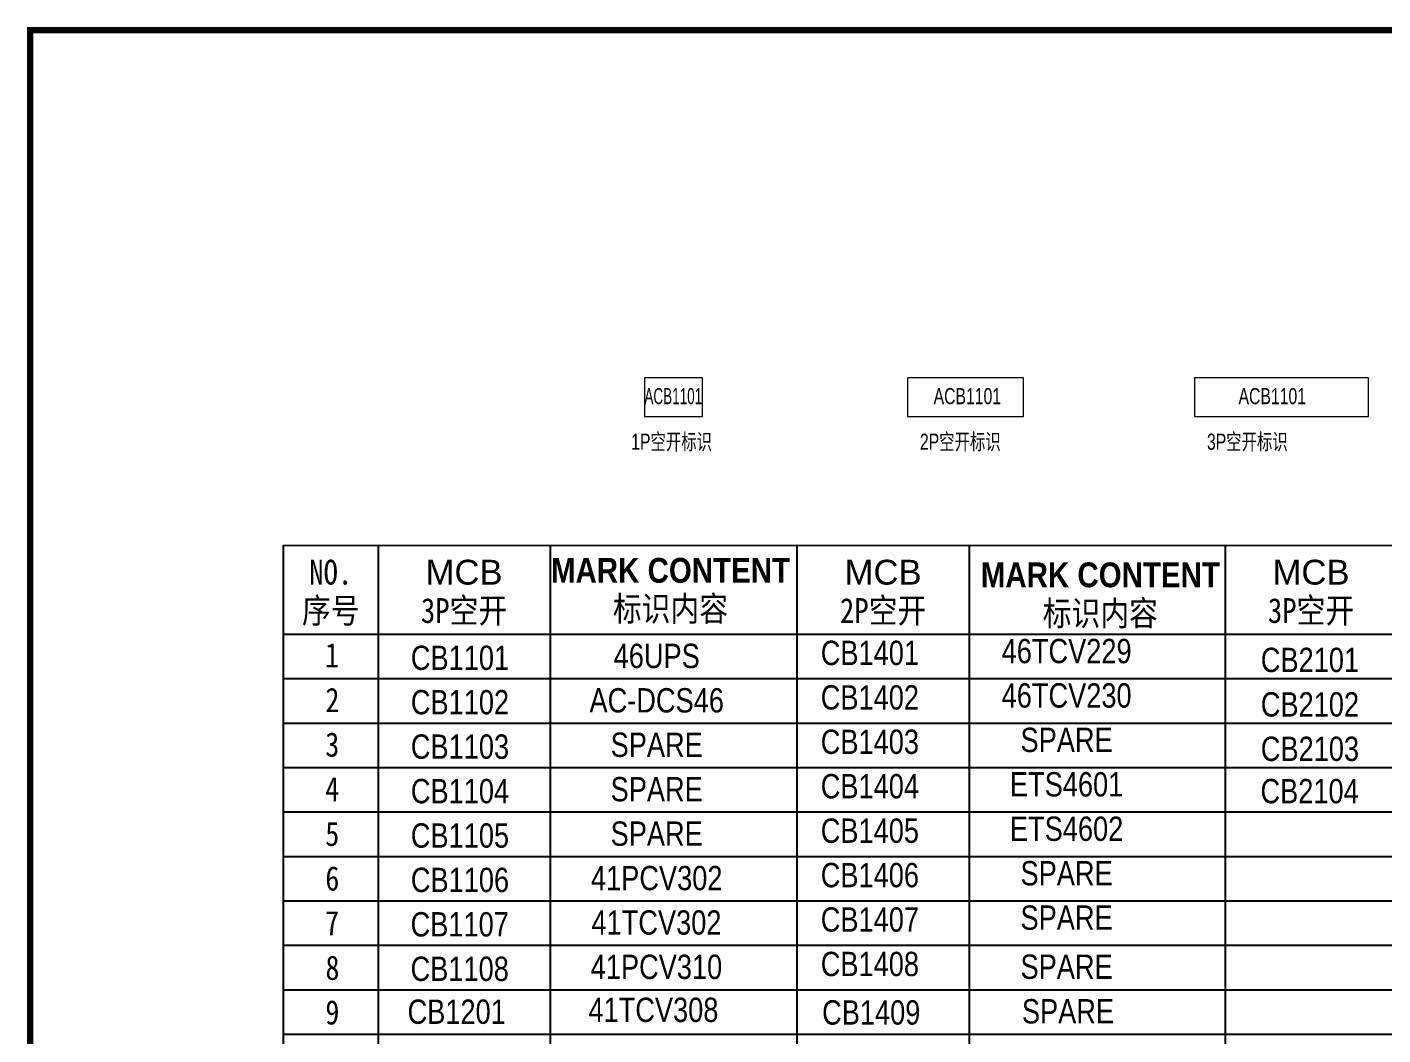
# Model space of a CAD drawing. Extents: x 81444 to 119867, y -54816 to -29062.
# Drawn here: x 115661 to 117765, y -39701 to -38137 of the extents above; entities that cross this region are included whole.
import ezdxf
from ezdxf.enums import TextEntityAlignment as Align

# ---------------------------------------------------------------- set-up
doc = ezdxf.new("R2010")
doc.units = 0
doc.header["$LTSCALE"] = 100
doc.header["$MEASUREMENT"] = 0
for name, color, linetype in [('t', 1, 'Continuous'), ('YLT_GridLine', 7, 'Continuous'), ('YLT_GridText', 7, 'Continuous')]:
    doc.layers.add(name, color=color, linetype=linetype)
doc.layers.add('细实线', color=7, linetype='Continuous', lineweight=20)
doc.styles.add('HZ', font='arial.ttf', dxfattribs={"width": 0.7})
doc.styles.get("Standard").update_dxf_attribs({"font": ''})
doc.styles.add('YLT_Grid', font='', dxfattribs={"width": 0.85})
doc.styles.get('Standard').set_extended_font_data('SimSun')
doc.styles.get('YLT_Grid').set_extended_font_data('宋体')

# ---------------------------------------------------------------- blocks, each defined once
blk = doc.blocks.new('空开标识')
at = {"layer": 'YLT_GridText', "style": 'YLT_Grid', "width": 0.85}
blk.add_attdef('A路1', text='', height=28, dxfattribs=at).set_placement((38.7, 3.5), align=Align.CENTER)
blk = doc.blocks.new('空开12')
at = {"layer": 'YLT_GridText', "style": 'YLT_Grid', "width": 0.8}
blk.add_attdef('KA1', text='', height=28, dxfattribs=at).set_placement((31.4, 0.8), align=Align.CENTER)
blk = doc.blocks.new('图框')
at = {"layer": 't', "color": 7, "const_width": 9.62}
blk.add_lwpolyline([(4115.6, -3151.6), (4115.6, 0), (0, 0), (0, -3151.6)], close=True, dxfattribs=at)
at = {"color": 7, "flags": 8}
for tag, p, height in [('DWG.NAME:', (1381.6, -2910.4), 25), ('PROJECTNAME:', (3125.5, -2912.8), 24), ('PROJECTNAME：', (3339.1, -2913.1), 25), ('DWG.NO.:', (3128.2, -3030.4), 24), ('图纸编号', (3315.4, -3052.4), 24), ('FILENO.:', (3128.7, -3106.1), 24), ('文档号', (3317.7, -3124.1), 24)]:
    blk.add_attdef(tag, p, '', height=height, dxfattribs=at)
for tag, height, p in [('RENLIU', 24, (698.2, -2950.4)), ('SHUFENWANG', 24, (885.8, -2950.4)), ('FANGHOU', 24, (1069.7, -2950.4)), ('DANDANLI', 24, (1250, -2950.4)), ('A', 23, (59.9, -2974.9)), ('设计时间', 23, (213.9, -2974.9)), ('刘仁', 23, (698.2, -3002.2)), ('王姝芬', 23, (885.8, -3002.2)), ('侯方', 23, (1069.7, -3002.2)), ('李丹丹', 23, (1250, -3002.2)), ('#10STATIONONTROLCABINETCOVER', 30, (1777.9, -3017.2)), ('PAGEXOFX', 24, (3953.7, -3039.1)), ('DESCRIPTION', 24, (451.7, -3063)), ('CHECKED', 24, (885.8, -3063)), ('SIGNED', 24, (1069.7, -3063)), ('APPROVED', 24, (1250, -3063)), ('REV.', 24, (59.4, -3063)), ('DATE', 24, (208.9, -3063)), ('PREPARED', 24, (698.2, -3063)), ('图纸名称', 30, (1777.9, -3094.7)), ('第几页共几页', 24, (3953.7, -3114.1))]:
    blk.add_attdef(tag, text='', height=height, dxfattribs=at).set_placement(p, align=Align.MIDDLE)
for tag, p in [('图纸名称:', (1377.8, -2965.9)), ('项目名称：', (3121.6, -2984.3)), ('项目名称：', (3325, -2984.3))]:
    blk.add_attdef(tag, text='', height=25, dxfattribs=at).set_placement(p, align=Align.BOTTOM_LEFT)
at = {"color": 7, "width": 0.8, "flags": 8}
blk.add_attdef('HANGZHOUHOLLYSYSAUTOMATIONCO.,LTD.', text='', height=24, dxfattribs=at).set_placement((2770.1, -3045.7), align=Align.MIDDLE)

msp = doc.modelspace()

# ---------------------------------------------------------------- linework, layer by layer
at = {"layer": 'YLT_GridLine', "color": 7, "lineweight": 25}
for p, q in [((116205.4, -38941), (116205.4, -40733.3)), ((116472.5, -38941), (116472.5, -40733.3)), ((116855.6, -38941), (116855.6, -40733.3)), ((117122.7, -38941), (117122.8, -40733.4)), ((117519.8, -38941), (117519.8, -40457.7)), ((117519.8, -38941), (117519.8, -40733.4)), ((116058.9, -39078.9), (119156.5, -39079)), ((116058.9, -39147.8), (119156.5, -39148)), ((116058.9, -39216.8), (119156.5, -39216.9)), ((116058.9, -39285.7), (119156.5, -39285.8)), ((116058.9, -39354.6), (119156.5, -39354.8)), ((116058.9, -39423.6), (119156.5, -39423.7)), ((116058.9, -39492.5), (119156.5, -39492.6)), ((116058.9, -39561.4), (119156.5, -39561.6)), ((116058.9, -39630.4), (119156.5, -39630.5)), ((116058.9, -39699.3), (119156.5, -39699.4))]:
    msp.add_line(p, q, dxfattribs=at)
msp.add_lwpolyline([(116058.9, -38941), (119156.5, -38941.2), (119156.5, -40733.5), (116058.9, -40733.3)], close=True, dxfattribs=at)
at = {"layer": '细实线'}
for points in [[(116618.8, -38741.3), (116708.8, -38741.3), (116708.8, -38681.3), (116618.8, -38681.3)], [(117027.3, -38741.3), (117207.3, -38741.3), (117207.3, -38681.3), (117027.3, -38681.3)], [(117472.7, -38741.3), (117742.7, -38741.3), (117742.7, -38681.3), (117472.7, -38681.3)]]:
    msp.add_lwpolyline(points, close=True, dxfattribs=at)

# ---------------------------------------------------------------- block references
at = {"color": 1}
msp.add_blockref('图框', (115665.7, -38142), dxfattribs=at)
at = {"layer": '细实线'}
ref = msp.add_blockref('空开12', (116926.3, -39128), dxfattribs=dict(at, xscale=1.348704000001308, yscale=1.348703999999834, zscale=1.348704))
ref.add_attrib('KA1', 'CB1401', dxfattribs={"layer": 'YLT_GridText', "height": 37.76, "style": 'HZ', "width": 0.8}).set_placement((116968.7, -39126.8), align=Align.CENTER)
ref = msp.add_blockref('空开标识', (117221.8, -39128.6), dxfattribs=dict(at, xscale=1.348704000001308, yscale=1.348703999999834, zscale=1.348704))
ref.add_attrib('A路1', '46TCV229', dxfattribs={"layer": 'YLT_GridText', "height": 37.76, "style": 'HZ', "width": 0.8}).set_placement((117274, -39123.9), align=Align.CENTER)
ref = msp.add_blockref('空开12', (116290.3, -39135.5), dxfattribs=dict(at, xscale=1.348704000001308, yscale=1.348703999999834, zscale=1.348704))
ref.add_attrib('KA1', 'CB1101', dxfattribs={"layer": 'YLT_GridText', "height": 37.76, "style": 'HZ', "width": 0.8}).set_placement((116332.6, -39134.4), align=Align.CENTER)
ref = msp.add_blockref('空开标识', (116585.7, -39136.1), dxfattribs=dict(at, xscale=1.348704000001308, yscale=1.348703999999834, zscale=1.348704))
ref.add_attrib('A路1', '46UPS', dxfattribs={"layer": 'YLT_GridText', "height": 37.76, "style": 'HZ', "width": 0.8}).set_placement((116637.9, -39131.5), align=Align.CENTER)
ref = msp.add_blockref('空开12', (117609.3, -39138.9), dxfattribs=dict(at, xscale=1.348704000001308, yscale=1.348703999999834, zscale=1.348704))
ref.add_attrib('KA1', 'CB2101', dxfattribs={"layer": 'YLT_GridText', "height": 37.76, "style": 'HZ', "width": 0.8}).set_placement((117651.6, -39137.7), align=Align.CENTER)
ref = msp.add_blockref('空开12', (116290.3, -39204.4), dxfattribs=dict(at, xscale=1.348704000001308, yscale=1.348703999999834, zscale=1.348704))
ref.add_attrib('KA1', 'CB1102', dxfattribs={"layer": 'YLT_GridText', "height": 37.76, "style": 'HZ', "width": 0.8}).set_placement((116332.6, -39203.3), align=Align.CENTER)
ref = msp.add_blockref('空开标识', (116585.7, -39205.1), dxfattribs=dict(at, xscale=1.348704000001308, yscale=1.348703999999834, zscale=1.348704))
ref.add_attrib('A路1', 'AC-DCS46', dxfattribs={"layer": 'YLT_GridText', "height": 37.76, "style": 'HZ', "width": 0.8}).set_placement((116637.9, -39200.4), align=Align.CENTER)
ref = msp.add_blockref('空开12', (116926.3, -39196.9), dxfattribs=dict(at, xscale=1.348704000001308, yscale=1.348703999999834, zscale=1.348704))
ref.add_attrib('KA1', 'CB1402', dxfattribs={"layer": 'YLT_GridText', "height": 37.76, "style": 'HZ', "width": 0.8}).set_placement((116968.7, -39195.8), align=Align.CENTER)
ref = msp.add_blockref('空开标识', (117221.8, -39197.5), dxfattribs=dict(at, xscale=1.348704000001308, yscale=1.348703999999834, zscale=1.348704))
ref.add_attrib('A路1', '46TCV230', dxfattribs={"layer": 'YLT_GridText', "height": 37.76, "style": 'HZ', "width": 0.8}).set_placement((117274, -39192.8), align=Align.CENTER)
ref = msp.add_blockref('空开12', (117609.3, -39207.8), dxfattribs=dict(at, xscale=1.348704000001308, yscale=1.348703999999834, zscale=1.348704))
ref.add_attrib('KA1', 'CB2102', dxfattribs={"layer": 'YLT_GridText', "height": 37.76, "style": 'HZ', "width": 0.8}).set_placement((117651.6, -39206.7), align=Align.CENTER)
ref = msp.add_blockref('空开12', (116290.3, -39273.4), dxfattribs=dict(at, xscale=1.348704000001308, yscale=1.348703999999834, zscale=1.348704))
ref.add_attrib('KA1', 'CB1103', dxfattribs={"layer": 'YLT_GridText', "height": 37.76, "style": 'HZ', "width": 0.8}).set_placement((116332.6, -39272.2), align=Align.CENTER)
ref = msp.add_blockref('空开标识', (116585.7, -39274), dxfattribs=dict(at, xscale=1.348704000001308, yscale=1.348703999999834, zscale=1.348704))
ref.add_attrib('A路1', 'SPARE', dxfattribs={"layer": 'YLT_GridText', "height": 37.76, "style": 'HZ', "width": 0.8}).set_placement((116637.9, -39269.3), align=Align.CENTER)
ref = msp.add_blockref('空开12', (116926.3, -39265.8), dxfattribs=dict(at, xscale=1.348704000001308, yscale=1.348703999999834, zscale=1.348704))
ref.add_attrib('KA1', 'CB1403', dxfattribs={"layer": 'YLT_GridText', "height": 37.76, "style": 'HZ', "width": 0.8}).set_placement((116968.7, -39264.7), align=Align.CENTER)
ref = msp.add_blockref('空开标识', (117221.8, -39266.5), dxfattribs=dict(at, xscale=1.348704000001308, yscale=1.348703999999834, zscale=1.348704))
ref.add_attrib('A路1', 'SPARE', dxfattribs={"layer": 'YLT_GridText', "height": 37.76, "style": 'HZ', "width": 0.8}).set_placement((117274, -39261.8), align=Align.CENTER)
ref = msp.add_blockref('空开12', (117609.3, -39276.8), dxfattribs=dict(at, xscale=1.348704000001308, yscale=1.348703999999834, zscale=1.348704))
ref.add_attrib('KA1', 'CB2103', dxfattribs={"layer": 'YLT_GridText', "height": 37.76, "style": 'HZ', "width": 0.8}).set_placement((117651.6, -39275.6), align=Align.CENTER)
ref = msp.add_blockref('空开标识', (116585.7, -39342.9), dxfattribs=dict(at, xscale=1.348704000001308, yscale=1.348703999999834, zscale=1.348704))
ref.add_attrib('A路1', 'SPARE', dxfattribs={"layer": 'YLT_GridText', "height": 37.76, "style": 'HZ', "width": 0.8}).set_placement((116637.9, -39338.3), align=Align.CENTER)
ref = msp.add_blockref('空开12', (116926.3, -39334.8), dxfattribs=dict(at, xscale=1.348704000001308, yscale=1.348703999999834, zscale=1.348704))
ref.add_attrib('KA1', 'CB1404', dxfattribs={"layer": 'YLT_GridText', "height": 37.76, "style": 'HZ', "width": 0.8}).set_placement((116968.7, -39333.6), align=Align.CENTER)
ref = msp.add_blockref('空开标识', (117221.8, -39335.4), dxfattribs=dict(at, xscale=1.348704000001308, yscale=1.348703999999834, zscale=1.348704))
ref.add_attrib('A路1', 'ETS4601', dxfattribs={"layer": 'YLT_GridText', "height": 37.76, "style": 'HZ', "width": 0.8}).set_placement((117274, -39330.7), align=Align.CENTER)
ref = msp.add_blockref('空开12', (116290.3, -39342.3), dxfattribs=dict(at, xscale=1.348704000001308, yscale=1.348703999999834, zscale=1.348704))
ref.add_attrib('KA1', 'CB1104', dxfattribs={"layer": 'YLT_GridText', "height": 37.76, "style": 'HZ', "width": 0.8}).set_placement((116332.6, -39341.2), align=Align.CENTER)
ref = msp.add_blockref('空开12', (117608.8, -39342.3), dxfattribs=dict(at, xscale=1.348704000001308, yscale=1.348703999999834, zscale=1.348704))
ref.add_attrib('KA1', 'CB2104', dxfattribs={"layer": 'YLT_GridText', "height": 37.76, "style": 'HZ', "width": 0.8}).set_placement((117651.1, -39341.2), align=Align.CENTER)
ref = msp.add_blockref('空开12', (116926.3, -39403.7), dxfattribs=dict(at, xscale=1.348704000001308, yscale=1.348703999999834, zscale=1.348704))
ref.add_attrib('KA1', 'CB1405', dxfattribs={"layer": 'YLT_GridText', "height": 37.76, "style": 'HZ', "width": 0.8}).set_placement((116968.7, -39402.6), align=Align.CENTER)
ref = msp.add_blockref('空开标识', (117221.8, -39404.3), dxfattribs=dict(at, xscale=1.348704000001308, yscale=1.348703999999834, zscale=1.348704))
ref.add_attrib('A路1', 'ETS4602', dxfattribs={"layer": 'YLT_GridText', "height": 37.76, "style": 'HZ', "width": 0.8}).set_placement((117274, -39399.6), align=Align.CENTER)
ref = msp.add_blockref('空开12', (116290.3, -39411.2), dxfattribs=dict(at, xscale=1.348704000001308, yscale=1.348703999999834, zscale=1.348704))
ref.add_attrib('KA1', 'CB1105', dxfattribs={"layer": 'YLT_GridText', "height": 37.76, "style": 'HZ', "width": 0.8}).set_placement((116332.6, -39410.1), align=Align.CENTER)
ref = msp.add_blockref('空开标识', (116585.7, -39411.9), dxfattribs=dict(at, xscale=1.348704000001308, yscale=1.348703999999834, zscale=1.348704))
ref.add_attrib('A路1', 'SPARE', dxfattribs={"layer": 'YLT_GridText', "height": 37.76, "style": 'HZ', "width": 0.8}).set_placement((116637.9, -39407.2), align=Align.CENTER)
ref = msp.add_blockref('空开12', (116290.3, -39480.2), dxfattribs=dict(at, xscale=1.348704000001308, yscale=1.348703999999834, zscale=1.348704))
ref.add_attrib('KA1', 'CB1106', dxfattribs={"layer": 'YLT_GridText', "height": 37.76, "style": 'HZ', "width": 0.8}).set_placement((116332.6, -39479), align=Align.CENTER)
ref = msp.add_blockref('空开标识', (116585.7, -39480.8), dxfattribs=dict(at, xscale=1.348704000001308, yscale=1.348703999999834, zscale=1.348704))
ref.add_attrib('A路1', '41PCV302', dxfattribs={"layer": 'YLT_GridText', "height": 37.76, "style": 'HZ', "width": 0.8}).set_placement((116637.9, -39476.1), align=Align.CENTER)
ref = msp.add_blockref('空开12', (116926.3, -39472.6), dxfattribs=dict(at, xscale=1.348704000001308, yscale=1.348703999999834, zscale=1.348704))
ref.add_attrib('KA1', 'CB1406', dxfattribs={"layer": 'YLT_GridText', "height": 37.76, "style": 'HZ', "width": 0.8}).set_placement((116968.7, -39471.5), align=Align.CENTER)
ref = msp.add_blockref('空开标识', (117221.8, -39473.3), dxfattribs=dict(at, xscale=1.348704000001308, yscale=1.348703999999834, zscale=1.348704))
ref.add_attrib('A路1', 'SPARE', dxfattribs={"layer": 'YLT_GridText', "height": 37.76, "style": 'HZ', "width": 0.8}).set_placement((117274, -39468.6), align=Align.CENTER)
ref = msp.add_blockref('空开12', (116289.8, -39549.1), dxfattribs=dict(at, xscale=1.348704000001308, yscale=1.348703999999834, zscale=1.348704))
ref.add_attrib('KA1', 'CB1107', dxfattribs={"layer": 'YLT_GridText', "height": 37.76, "style": 'HZ', "width": 0.8}).set_placement((116332.2, -39547.9), align=Align.CENTER)
ref = msp.add_blockref('空开标识', (116585.2, -39549.7), dxfattribs=dict(at, xscale=1.348704000001308, yscale=1.348703999999834, zscale=1.348704))
ref.add_attrib('A路1', '41TCV302', dxfattribs={"layer": 'YLT_GridText', "height": 37.76, "style": 'HZ', "width": 0.8}).set_placement((116637.5, -39545), align=Align.CENTER)
ref = msp.add_blockref('空开12', (116926.3, -39541.6), dxfattribs=dict(at, xscale=1.348704000001308, yscale=1.348703999999834, zscale=1.348704))
ref.add_attrib('KA1', 'CB1407', dxfattribs={"layer": 'YLT_GridText', "height": 37.76, "style": 'HZ', "width": 0.8}).set_placement((116968.7, -39540.4), align=Align.CENTER)
ref = msp.add_blockref('空开标识', (117221.8, -39542.2), dxfattribs=dict(at, xscale=1.348704000001308, yscale=1.348703999999834, zscale=1.348704))
ref.add_attrib('A路1', 'SPARE', dxfattribs={"layer": 'YLT_GridText', "height": 37.76, "style": 'HZ', "width": 0.8}).set_placement((117274, -39537.5), align=Align.CENTER)
ref = msp.add_blockref('空开12', (116926.3, -39610.5), dxfattribs=dict(at, xscale=1.348704000001308, yscale=1.348703999999834, zscale=1.348704))
ref.add_attrib('KA1', 'CB1408', dxfattribs={"layer": 'YLT_GridText', "height": 37.76, "style": 'HZ', "width": 0.8}).set_placement((116968.7, -39609.4), align=Align.CENTER)
ref = msp.add_blockref('空开12', (116289.8, -39618), dxfattribs=dict(at, xscale=1.348704000001308, yscale=1.348703999999834, zscale=1.348704))
ref.add_attrib('KA1', 'CB1108', dxfattribs={"layer": 'YLT_GridText', "height": 37.76, "style": 'HZ', "width": 0.8}).set_placement((116332.2, -39616.9), align=Align.CENTER)
ref = msp.add_blockref('空开标识', (116585.2, -39618.6), dxfattribs=dict(at, xscale=1.348704000001308, yscale=1.348703999999834, zscale=1.348704))
ref.add_attrib('A路1', '41PCV310', dxfattribs={"layer": 'YLT_GridText', "height": 37.76, "style": 'HZ', "width": 0.8}).set_placement((116637.5, -39613.9), align=Align.CENTER)
ref = msp.add_blockref('空开标识', (117221.8, -39618.3), dxfattribs=dict(at, xscale=1.348704000001308, yscale=1.348703999999834, zscale=1.348704))
ref.add_attrib('A路1', 'SPARE', dxfattribs={"layer": 'YLT_GridText', "height": 37.76, "style": 'HZ', "width": 0.8}).set_placement((117274, -39613.6), align=Align.CENTER)
ref = msp.add_blockref('空开12', (116285.2, -39684.5), dxfattribs=dict(at, xscale=1.348704000001308, yscale=1.348703999999834, zscale=1.348704))
ref.add_attrib('KA1', 'CB1201', dxfattribs={"layer": 'YLT_GridText', "height": 37.76, "style": 'HZ', "width": 0.8}).set_placement((116327.5, -39683.4), align=Align.CENTER)
ref = msp.add_blockref('空开标识', (116580.6, -39685.1), dxfattribs=dict(at, xscale=1.348704000001308, yscale=1.348703999999834, zscale=1.348704))
ref.add_attrib('A路1', '41TCV308', dxfattribs={"layer": 'YLT_GridText', "height": 37.76, "style": 'HZ', "width": 0.8}).set_placement((116632.8, -39680.5), align=Align.CENTER)
ref = msp.add_blockref('空开12', (116928.5, -39685.7), dxfattribs=dict(at, xscale=1.348704000001308, yscale=1.348703999999834, zscale=1.348704))
ref.add_attrib('KA1', 'CB1409', dxfattribs={"layer": 'YLT_GridText', "height": 37.76, "style": 'HZ', "width": 0.8}).set_placement((116970.8, -39684.6), align=Align.CENTER)
ref = msp.add_blockref('空开标识', (117223.9, -39687.5), dxfattribs=dict(at, xscale=1.348704000001308, yscale=1.348703999999834, zscale=1.348704))
ref.add_attrib('A路1', 'SPARE', dxfattribs={"layer": 'YLT_GridText', "height": 37.76, "style": 'HZ', "width": 0.8}).set_placement((117276.1, -39682.8), align=Align.CENTER)

# ---------------------------------------------------------------- texts
at = {"layer": 'YLT_GridText', "style": 'YLT_Grid', "width": 0.85}
for s, p in [('1', (116123.1, -39130.5)), ('2', (116123.7, -39199.8)), ('3', (116123.5, -39269)), ('4', (116123.4, -39338.2)), ('5', (116123.5, -39407.5)), ('6', (116123.6, -39476.7)), ('7', (116123.3, -39545.9)), ('8', (116123.8, -39615.2)), ('9', (116123.7, -39684.4))]:
    msp.add_text(s, height=37.8, dxfattribs=at).set_placement(p)
at = {"layer": 'YLT_GridText', "attachment_point": 5, "style": 'YLT_Grid'}
for s, insert, char_height, width in [('NO.', (116132.1, -38983), 38.53, 117.762), ('{\\fArial|b0|i0|c0|p2;\\W1;MCB}', (116338.9, -38983), 38.534, 480.901), ('{\\fArial|b1|i0|c0|p2;MARK\\fArial|b1|i0|c134|p2; \\fArial|b1|i0|c0|p2;CONTENT}', (116659.3, -38980.1), 38.534, 761.144), ('{\\fArial|b0|i0|c0|p2;\\W1;MCB}', (116989.2, -38983), 38.534, 480.901), ('\\pxt4;{\\T0.85;\\fArial|b0|i0|c0|p2;\\W1;\\T1;MCB}', (117653.3, -38983), 38.534, 480.901), ('{\\fArial|b1|i0|c0|p2;MARK\\fArial|b1|i0|c134|p2; \\fArial|b1|i0|c0|p2;CONTENT}', (117326.3, -38987.1), 38.534, 761.144), ('序号', (116132.1, -39044.4), 38.53, 117.762), ('3P空开', (116338.9, -39044.4), 38.53, 238.396), ('标识内容', (116659.3, -39041.5), 38.53, 761.144), ('2P空开', (116989.2, -39044.4), 38.53, 238.396), ('标识内容', (117326.3, -39048.6), 38.53, 761.144), ('3P空开', (117653.3, -39044.4), 38.53, 238.396)]:
    msp.add_mtext(s, dxfattribs=dict(at, insert=insert, char_height=char_height, width=width))
at = {"layer": '细实线', "insert": (116618.8, -38697.1), "char_height": 25, "width": 228.809, "attachment_point": 1, "line_spacing_factor": 0.6, "style": 'HZ'}
msp.add_mtext('\\pxr0.55;{\\W0.6;ACB1101}', dxfattribs=at)
at = {"layer": '细实线', "char_height": 25, "attachment_point": 1, "style": 'HZ'}
for s, insert, width in [('\\pxr0.55;ACB1101', (117067.6, -38697.1), 228.809), ('\\pxr0.55;ACB1101', (117540.8, -38697.1), 318.809), ('\\pxr0.55;1P{\\fSimSun|b0|i0|c134|p2;空开标识}', (116598.3, -38767.8), 160.945), ('\\pxr0.55;2P{\\fSimSun|b0|i0|c134|p2;空开标识}', (117046.4, -38767.8), 228.809), ('\\pxr0.55;3P{\\fSimSun|b0|i0|c134|p2;空开标识}', (117491.8, -38767.8), 318.809)]:
    msp.add_mtext(s, dxfattribs=dict(at, insert=insert, width=width))

doc.saveas('drawing.dxf')
